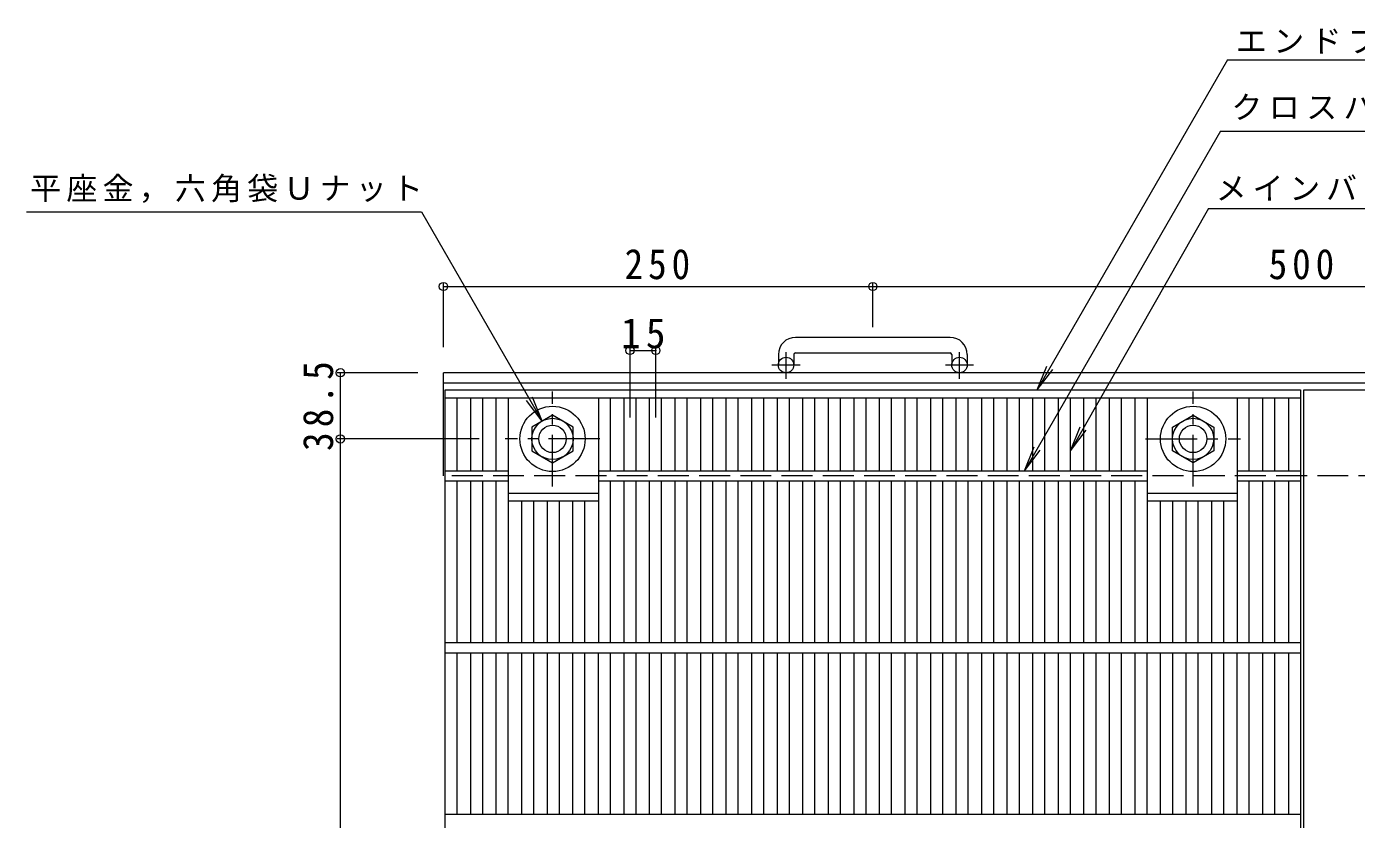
# Model space of a CAD drawing. Units: millimetres, scale not verified. Extents: x -1006 to 1052, y -826 to 807.
# Drawn here: x -1006 to -232, y 345 to 807 of the extents above; entities that cross this region are included whole.
import ezdxf

# ---------------------------------------------------------------- set-up
doc = ezdxf.new("R2010")
doc.units = ezdxf.units.MM
doc.header["$LTSCALE"] = 6
doc.header["$PDMODE"] = 32
doc.header["$PDSIZE"] = 4.8
doc.linetypes.add('CHAIN1', pattern=[8, 5, -1, 1, -1])
doc.linetypes.add('DASHED3', pattern=[4, 3, -1])
for name, color, linetype, lineweight in [('0-1_躯体', 2, 'Continuous', 9), ('0-2_仕上', 3, 'Continuous', 9), ('0-4_その他', 7, 'Continuous', 9), ('0-5_寸法', 7, 'Continuous', 9)]:
    doc.layers.add(name, color=color, linetype=linetype, lineweight=lineweight)
doc.styles.add('ＭＳ ゴシック', font='')
doc.styles.get('ＭＳ ゴシック').set_extended_font_data('MS Gothic')

msp = doc.modelspace()

# ---------------------------------------------------------------- linework, layer by layer
at = {"layer": '0-1_躯体'}
for p, q in [((-468.286, 626.029), (-558.286, 626.029)), ((-568.287, 616.029), (-568.287, 609.929)), ((-559.287, 616.029), (-559.287, 609.929)), ((-558.286, 617.029), (-468.286, 617.029)), ((-467.286, 616.029), (-467.286, 609.929)), ((-458.287, 616.029), (-458.287, 609.929)), ((-763.286, 545.43), (-763.286, 605.429)), ((147.602, 605.429), (-763.286, 605.429)), ((145.739, 599.43), (-763.286, 599.43))]:
    msp.add_line(p, q, dxfattribs=at)
at = {"layer": '0-1_躯体', "linetype": 'CHAIN1'}
for p, q in [((-563.787, 601.822), (-563.787, 617.42)), ((-462.786, 601.822), (-462.786, 617.42)), ((-555.624, 609.929), (-572.03, 609.929)), ((-454.623, 609.929), (-471.03, 609.929)), ((-699.787, 539.293), (-699.787, 594.567)), ((-326.786, 539.293), (-326.786, 594.567)), ((-672.15, 566.929), (-727.423, 566.929)), ((-354.423, 566.929), (-299.149, 566.929))]:
    msp.add_line(p, q, dxfattribs=at)
at = {"layer": '0-1_躯体', "linetype": 'DASHED3'}
msp.add_line((147.602, 545.43), (-763.286, 545.43), dxfattribs=at)
at = {"layer": '0-1_躯体'}
for points in [[(-711.787, 573.857), (-711.787, 560.001), (-699.787, 553.072), (-687.787, 560.001), (-687.787, 573.857), (-699.787, 580.786)], [(-314.786, 573.857), (-314.786, 560.001), (-326.786, 553.072), (-338.786, 560.001), (-338.786, 573.857), (-326.786, 580.786)]]:
    msp.add_lwpolyline(points, close=True, dxfattribs=at)
for centre, radius in [((-563.787, 609.929), 4.5), ((-462.786, 609.929), 4.5), ((-699.787, 566.929), 19), ((-326.786, 566.929), 19), ((-699.787, 566.929), 12), ((-699.787, 566.929), 8), ((-326.786, 566.929), 12), ((-326.786, 566.929), 8)]:
    msp.add_circle(centre, radius, dxfattribs=at)
for centre, radius, start, end in [((-558.286, 616.029), 10, 90, 180), ((-468.286, 616.029), 10, 0, 90), ((-558.286, 616.029), 1, 90, 180), ((-468.286, 616.029), 1, 0, 90)]:
    msp.add_arc(centre, radius, start, end, dxfattribs=at)
at = {"layer": '0-2_仕上'}
for p, q in [((-762.286, 590.93), (-264.287, 590.93)), ((-755.286, 548.43), (-755.286, 590.93)), ((-747.407, 548.43), (-747.407, 590.93)), ((-740.407, 548.43), (-740.407, 590.93)), ((-732.529, 548.43), (-732.529, 590.93)), ((-725.529, 590.93), (-725.529, 448.431)), ((-673.013, 590.93), (-673.013, 448.431)), ((-666.014, 548.43), (-666.014, 590.93)), ((-658.135, 548.43), (-658.135, 590.93)), ((-651.135, 548.43), (-651.135, 590.93)), ((-643.256, 548.43), (-643.256, 590.93)), ((-636.256, 548.43), (-636.256, 590.93)), ((-628.377, 548.43), (-628.377, 590.93)), ((-621.377, 548.43), (-621.377, 590.93)), ((-613.498, 548.43), (-613.498, 590.93)), ((-606.498, 548.43), (-606.498, 590.93)), ((-598.619, 548.43), (-598.619, 590.93)), ((-591.619, 548.43), (-591.619, 590.93)), ((-583.74, 548.43), (-583.74, 590.93)), ((-576.741, 548.43), (-576.741, 590.93)), ((-568.862, 548.43), (-568.862, 590.93)), ((-561.862, 548.43), (-561.862, 590.93)), ((-553.983, 548.43), (-553.983, 590.93)), ((-546.983, 548.43), (-546.983, 590.93)), ((-539.104, 548.43), (-539.104, 590.93)), ((-532.104, 548.43), (-532.104, 590.93)), ((-524.225, 548.43), (-524.225, 590.93)), ((-517.225, 548.43), (-517.225, 590.93)), ((-509.347, 548.43), (-509.347, 590.93)), ((-502.347, 548.43), (-502.347, 590.93)), ((-494.468, 548.43), (-494.468, 590.93)), ((-487.468, 548.43), (-487.468, 590.93)), ((-479.589, 548.43), (-479.589, 590.93)), ((-472.589, 548.43), (-472.589, 590.93)), ((-464.711, 548.43), (-464.711, 590.93)), ((-457.711, 548.43), (-457.711, 590.93)), ((-449.832, 548.43), (-449.832, 590.93)), ((-442.832, 548.43), (-442.832, 590.93)), ((-434.953, 548.43), (-434.953, 590.93)), ((-427.953, 548.43), (-427.953, 590.93)), ((-420.074, 548.43), (-420.074, 590.93)), ((-413.074, 548.43), (-413.074, 590.93)), ((-405.196, 548.43), (-405.196, 590.93)), ((-398.195, 548.43), (-398.195, 590.93)), ((-390.316, 548.43), (-390.316, 590.93)), ((-383.317, 548.43), (-383.317, 590.93)), ((-375.438, 548.43), (-375.438, 590.93)), ((-368.437, 548.43), (-368.437, 590.93)), ((-360.558, 548.43), (-360.558, 590.93)), ((-353.558, 590.93), (-353.558, 448.431)), ((-301.043, 590.93), (-301.043, 448.431)), ((-294.044, 548.43), (-294.044, 590.93)), ((-286.165, 548.43), (-286.165, 590.93)), ((-279.165, 548.43), (-279.165, 590.93)), ((-271.286, 590.93), (-271.286, 548.43)), ((-262.286, 595.43), (144.744, 595.43)), ((-262.286, -104.57), (-262.286, 595.43)), ((-762.286, 548.43), (-725.529, 548.43)), ((-762.286, 542.43), (-725.529, 542.43)), ((-755.286, 448.431), (-755.286, 542.43)), ((-747.407, 448.431), (-747.407, 542.43)), ((-740.407, 448.431), (-740.407, 542.43)), ((-732.529, 448.431), (-732.529, 542.43)), ((-673.013, 548.43), (-353.559, 548.43)), ((-673.013, 542.43), (-353.559, 542.43)), ((-666.014, 448.431), (-666.014, 542.43)), ((-658.135, 448.431), (-658.135, 542.43)), ((-651.135, 448.431), (-651.135, 542.43)), ((-643.256, 448.431), (-643.256, 542.43)), ((-636.256, 448.431), (-636.256, 542.43)), ((-628.377, 448.431), (-628.377, 542.43)), ((-621.377, 448.431), (-621.377, 542.43)), ((-613.498, 448.431), (-613.498, 542.43)), ((-606.498, 448.431), (-606.498, 542.43)), ((-598.619, 448.431), (-598.619, 542.43)), ((-591.619, 448.431), (-591.619, 542.43)), ((-583.74, 448.431), (-583.74, 542.43)), ((-576.741, 448.431), (-576.741, 542.43)), ((-568.862, 448.431), (-568.862, 542.43)), ((-561.862, 448.431), (-561.862, 542.43)), ((-553.983, 448.431), (-553.983, 542.43)), ((-546.983, 448.431), (-546.983, 542.43)), ((-539.104, 448.431), (-539.104, 542.43)), ((-532.104, 448.431), (-532.104, 542.43)), ((-524.225, 448.431), (-524.225, 542.43)), ((-517.225, 448.431), (-517.225, 542.43)), ((-509.347, 448.431), (-509.347, 542.43)), ((-502.347, 448.431), (-502.347, 542.43)), ((-494.468, 448.431), (-494.468, 542.43)), ((-487.468, 448.431), (-487.468, 542.43)), ((-479.589, 448.431), (-479.589, 542.43)), ((-472.589, 448.431), (-472.589, 542.43)), ((-464.711, 448.431), (-464.711, 542.43)), ((-457.711, 448.431), (-457.711, 542.43)), ((-449.832, 448.431), (-449.832, 542.43)), ((-442.832, 448.431), (-442.832, 542.43)), ((-434.953, 448.431), (-434.953, 542.43)), ((-427.953, 448.431), (-427.953, 542.43)), ((-420.074, 448.431), (-420.074, 542.43)), ((-413.074, 448.431), (-413.074, 542.43)), ((-405.196, 448.431), (-405.196, 542.43)), ((-398.195, 448.431), (-398.195, 542.43)), ((-390.316, 448.431), (-390.316, 542.43)), ((-383.317, 448.431), (-383.317, 542.43)), ((-375.438, 448.431), (-375.438, 542.43)), ((-368.437, 448.431), (-368.437, 542.43)), ((-360.558, 448.431), (-360.558, 542.43)), ((-301.043, 548.43), (-264.287, 548.43)), ((-301.043, 542.43), (-264.287, 542.43)), ((-294.044, 448.431), (-294.044, 542.43)), ((-286.165, 448.431), (-286.165, 542.43)), ((-279.165, 448.431), (-279.165, 542.43)), ((-271.286, 542.43), (-271.286, 448.431)), ((-725.529, 535.43), (-673.013, 535.43)), ((-353.558, 535.43), (-301.043, 535.43)), ((-725.529, 530.93), (-673.013, 530.93)), ((-717.65, 448.431), (-717.65, 530.93)), ((-710.65, 448.431), (-710.65, 530.93)), ((-702.771, 448.431), (-702.771, 530.93)), ((-695.771, 448.431), (-695.771, 530.93)), ((-687.892, 448.431), (-687.892, 530.93)), ((-680.892, 448.431), (-680.892, 530.93)), ((-353.558, 530.93), (-301.043, 530.93)), ((-345.68, 448.431), (-345.68, 530.93)), ((-338.68, 448.431), (-338.68, 530.93)), ((-330.801, 448.431), (-330.801, 530.93)), ((-323.801, 448.431), (-323.801, 530.93)), ((-315.922, 448.431), (-315.922, 530.93)), ((-308.922, 448.431), (-308.922, 530.93)), ((-762.286, 448.431), (-264.287, 448.431)), ((-762.286, 442.43), (-264.287, 442.43)), ((-755.286, 348.431), (-755.286, 442.43)), ((-747.407, 348.431), (-747.407, 442.43)), ((-740.407, 348.431), (-740.407, 442.43)), ((-732.529, 348.431), (-732.529, 442.43)), ((-725.529, 348.431), (-725.529, 442.43)), ((-717.65, 348.431), (-717.65, 442.43)), ((-710.65, 348.431), (-710.65, 442.43)), ((-702.771, 348.431), (-702.771, 442.43)), ((-695.771, 348.431), (-695.771, 442.43)), ((-687.892, 348.431), (-687.892, 442.43)), ((-680.892, 348.431), (-680.892, 442.43)), ((-673.013, 348.431), (-673.013, 442.43)), ((-666.014, 348.431), (-666.014, 442.43)), ((-658.135, 348.431), (-658.135, 442.43)), ((-651.135, 348.431), (-651.135, 442.43)), ((-643.256, 348.431), (-643.256, 442.43)), ((-636.256, 348.431), (-636.256, 442.43)), ((-628.377, 348.431), (-628.377, 442.43)), ((-621.377, 348.431), (-621.377, 442.43)), ((-613.498, 348.431), (-613.498, 442.43)), ((-606.498, 348.431), (-606.498, 442.43)), ((-598.619, 348.431), (-598.619, 442.43)), ((-591.619, 348.431), (-591.619, 442.43)), ((-583.74, 348.431), (-583.74, 442.43)), ((-576.741, 348.431), (-576.741, 442.43)), ((-568.862, 348.431), (-568.862, 442.43)), ((-561.862, 348.431), (-561.862, 442.43)), ((-553.983, 348.431), (-553.983, 442.43)), ((-546.983, 348.431), (-546.983, 442.43)), ((-539.104, 348.431), (-539.104, 442.43)), ((-532.104, 348.431), (-532.104, 442.43)), ((-524.225, 348.431), (-524.225, 442.43)), ((-517.225, 348.431), (-517.225, 442.43)), ((-509.347, 348.431), (-509.347, 442.43)), ((-502.347, 348.431), (-502.347, 442.43)), ((-494.468, 348.431), (-494.468, 442.43)), ((-487.468, 348.431), (-487.468, 442.43)), ((-479.589, 348.431), (-479.589, 442.43)), ((-472.589, 348.431), (-472.589, 442.43)), ((-464.711, 348.431), (-464.711, 442.43)), ((-457.711, 348.431), (-457.711, 442.43)), ((-449.832, 348.431), (-449.832, 442.43)), ((-442.832, 348.431), (-442.832, 442.43)), ((-434.953, 348.431), (-434.953, 442.43)), ((-427.953, 348.431), (-427.953, 442.43)), ((-420.074, 348.431), (-420.074, 442.43)), ((-413.074, 348.431), (-413.074, 442.43)), ((-405.196, 348.431), (-405.196, 442.43)), ((-398.195, 348.431), (-398.195, 442.43)), ((-390.316, 348.431), (-390.316, 442.43)), ((-383.317, 348.431), (-383.317, 442.43)), ((-375.438, 348.431), (-375.438, 442.43)), ((-368.437, 348.431), (-368.437, 442.43)), ((-360.558, 348.431), (-360.558, 442.43)), ((-353.559, 348.431), (-353.559, 442.43)), ((-345.68, 348.431), (-345.68, 442.43)), ((-338.68, 348.431), (-338.68, 442.43)), ((-330.801, 348.431), (-330.801, 442.43)), ((-323.801, 348.431), (-323.801, 442.43)), ((-315.922, 348.431), (-315.922, 442.43)), ((-308.922, 348.431), (-308.922, 442.43)), ((-301.043, 348.431), (-301.043, 442.43)), ((-294.044, 348.431), (-294.044, 442.43)), ((-286.165, 348.431), (-286.165, 442.43)), ((-279.165, 348.431), (-279.165, 442.43)), ((-271.286, 442.43), (-271.286, 348.431)), ((-762.286, 348.431), (-264.287, 348.431))]:
    msp.add_line(p, q, dxfattribs=at)
msp.add_lwpolyline([(-762.286, -104.57), (-762.286, 595.43), (-264.287, 595.43), (-264.287, -104.57)], close=True, dxfattribs=at)
at = {"layer": '0-4_その他'}
for p, q in [((-763.286, 620.429), (-763.286, 657.464)), ((-763.286, 655.664), (164.692, 655.664)), ((-513.286, 631.971), (-513.286, 657.464)), ((-654.635, 579.419), (-654.635, 620.207)), ((-639.635, 579.419), (-639.635, 620.207)), ((-654.635, 618.407), (-639.635, 618.407)), ((-778.286, 605.429), (-825.086, 605.429)), ((-823.286, -114.57), (-823.286, 605.429)), ((-742.423, 566.929), (-825.086, 566.929))]:
    msp.add_line(p, q, dxfattribs=at)
for p in [(-763.286, 655.664), (-513.286, 655.664), (-654.635, 618.407), (-639.635, 618.407), (-823.286, 605.429), (-823.286, 566.929)]:
    msp.add_point(p, dxfattribs=at)
at = {"layer": '0-5_寸法'}
for p, q in [((-306.7, 787.608), (-25.74, 787.608)), ((-310.763, 746.028), (-85.156, 746.028)), ((-1006.011, 699.097), (-776.094, 699.097)), ((-317.846, 701.157), (-32.465, 701.157)), ((-417.653, 595.43), (-408.522, 607.331)), ((-705.787, 577.322), (-711.527, 591.18)), ((-398.195, 559.986), (-389.138, 571.942)), ((-425.051, 548.43), (-415.91, 560.323))]:
    msp.add_line(p, q, dxfattribs=at)
for points in [[(-306.7, 787.608), (-417.653, 595.43), (-411.913, 609.289)], [(-310.763, 746.028), (-425.051, 548.43), (-419.3, 562.284)], [(-776.094, 699.097), (-705.787, 577.322), (-714.918, 589.222)], [(-317.846, 701.157), (-398.195, 559.986), (-392.541, 573.879)]]:
    msp.add_lwpolyline(points, dxfattribs=at)

# ---------------------------------------------------------------- texts
at = {"layer": '0-4_その他', "color": 2, "char_height": 17.6, "attachment_point": 7, "style": 'ＭＳ ゴシック'}
for s, insert in [('\\T1.27;\\W0.9;250', (-657.786, 659.664)), ('\\T1.27;\\W0.9;500', (-282.786, 659.664)), ('\\T1.27;\\W0.95;15', (-659.885, 619.407))]:
    msp.add_mtext(s, dxfattribs=dict(at, insert=insert))
at = {"layer": '0-4_その他', "color": 2, "insert": (-827.286, 559.929), "char_height": 17.6, "attachment_point": 7, "rotation": 90, "style": 'ＭＳ ゴシック'}
msp.add_mtext('\\T1.28;\\W0.9;38.5', dxfattribs=at)
at = {"layer": '0-5_寸法', "char_height": 13.2, "attachment_point": 7, "style": 'ＭＳ ゴシック'}
for s, insert in [('\\T1.21;エンドプレート\\~ＦＢ4.5×50', (-301.871, 791.219)), ('\\T1.21;クロスバー\\~φ６\\~＠100', (-304.489, 749.838)), ('\\T1.17;平座金，六角袋Ｕナット', (-1003.904, 704.274)), ('\\T1.19;メインバー\\~ＤⅠ－５５\u3000＠15', (-313.625, 704.962))]:
    msp.add_mtext(s, dxfattribs=dict(at, insert=insert))

doc.saveas('drawing.dxf')
